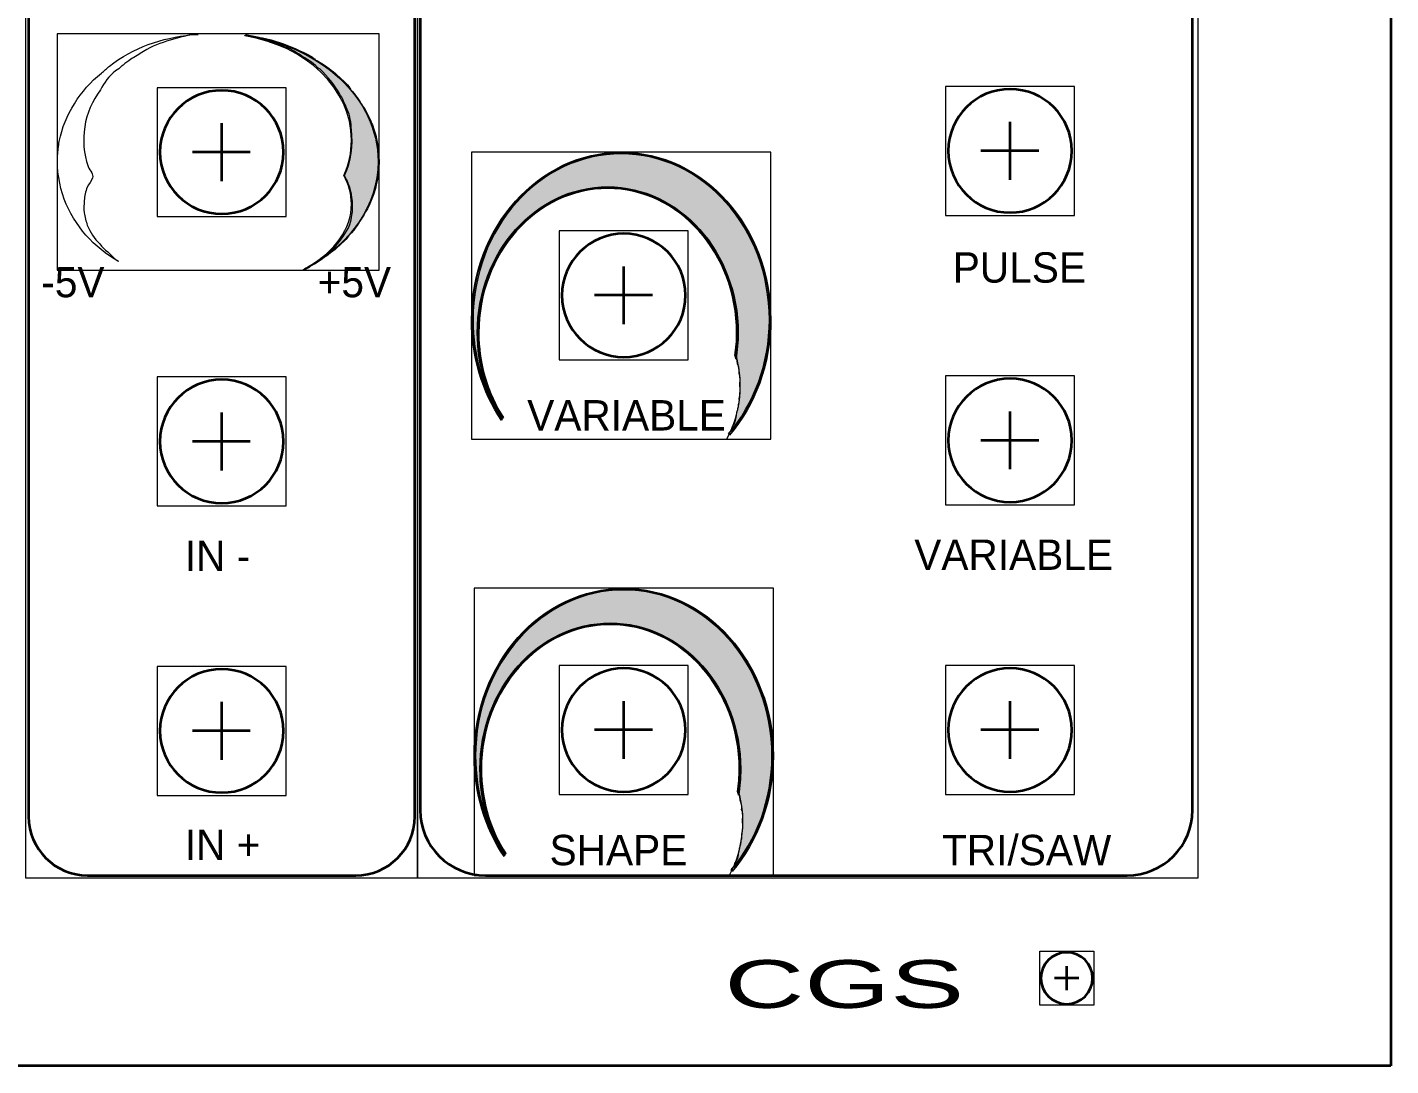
# Model space of a CAD drawing. Header units: inches. Extents: x 1 to 18, y -8 to 1.
# Drawn here: x 14.47 to 18, y -8 to -5.31 of the extents above; entities that cross this region are included whole.
import ezdxf

# ---------------------------------------------------------------- set-up
doc = ezdxf.new("R2010")
doc.units = ezdxf.units.IN
doc.header["$MEASUREMENT"] = 0
doc.layers.add('base panel', color=7, linetype='Continuous')
doc.layers.add('modules', color=7, linetype='Continuous')

# ---------------------------------------------------------------- blocks, each defined once
blk = doc.blocks.new('block 10')
at = {"layer": 'base panel', "lineweight": 0}
blk.add_lwpolyline([(17.0914, -7.7033), (17.2311, -7.7033), (17.2311, -7.843), (17.0914, -7.843), (17.0914, -7.7033)], dxfattribs=at)
at = {"layer": 'base panel', "color": 179, "lineweight": 35, "true_color": 0x231f20}
blk.add_open_spline([(17.2282, -7.7731), (17.2282, -7.8101), (17.1982, -7.8401), (17.1613, -7.8401), (17.1243, -7.8401), (17.0943, -7.8101), (17.0943, -7.7731), (17.0943, -7.7362), (17.1243, -7.7062), (17.1613, -7.7062), (17.1982, -7.7062), (17.2282, -7.7362), (17.2282, -7.7731)], degree=3, knots=[0, 0, 0, 0, 1, 1, 1, 2, 2, 2, 3, 3, 3, 4, 4, 4, 4], dxfattribs=at)
blk = doc.blocks.new('block 9')
at = {"layer": 'base panel', "lineweight": 0}
blk.add_lwpolyline([(17.0914, -7.7033), (17.2311, -7.7033), (17.2311, -7.843), (17.0914, -7.843), (17.0914, -7.7033)], dxfattribs=at)
at = {"layer": 'base panel', "color": 179, "lineweight": 35, "true_color": 0x231f20}
for points in [[(17.1609, -7.7418), (17.1609, -7.8045)], [(17.1923, -7.7731), (17.1295, -7.7731)]]:
    blk.add_lwpolyline(points, dxfattribs=at)
at = {"layer": 'base panel'}
blk.add_blockref('block 10', (0, 0), dxfattribs=at)
blk = doc.blocks.new('block 8')
at = {"layer": 'base panel'}
blk.add_blockref('block 9', (0, 0), dxfattribs=at)
blk = doc.blocks.new('block 153')
at = {"layer": 'modules', "lineweight": 0}
blk.add_lwpolyline([(14.4662, -1.5), (15.4801, -1.5), (15.4801, -7.5139), (14.4662, -7.5139), (14.4662, -1.5)], dxfattribs=at)
blk.add_open_spline([(15.3204, -7.5069), (15.3204, -7.5069), (14.6258, -7.5069), (14.6258, -7.5069), (14.5415, -7.5069), (14.4731, -7.4386), (14.4731, -7.3542), (14.4731, -7.3542), (14.4731, -1.6597), (14.4731, -1.6597), (14.4731, -1.5753), (14.5415, -1.5069), (14.6258, -1.5069), (14.6258, -1.5069), (15.3204, -1.5069), (15.3204, -1.5069), (15.4047, -1.5069), (15.4731, -1.5753), (15.4731, -1.6597), (15.4731, -1.6597), (15.4731, -7.3542), (15.4731, -7.3542), (15.4731, -7.4386), (15.4047, -7.5069), (15.3204, -7.5069)], degree=3, knots=[0, 0, 0, 0, 1, 1, 1, 2, 2, 2, 3, 3, 3, 4, 4, 4, 5, 5, 5, 6, 6, 6, 7, 7, 7, 8, 8, 8, 8], dxfattribs=at)
at = {"layer": 'modules', "color": 179, "lineweight": 35, "true_color": 0x231f20}
blk.add_open_spline([(15.3204, -7.5069), (15.3204, -7.5069), (14.6258, -7.5069), (14.6258, -7.5069), (14.5415, -7.5069), (14.4731, -7.4386), (14.4731, -7.3542), (14.4731, -7.3542), (14.4731, -1.6597), (14.4731, -1.6597), (14.4731, -1.5753), (14.5415, -1.5069), (14.6258, -1.5069), (14.6258, -1.5069), (15.3204, -1.5069), (15.3204, -1.5069), (15.4047, -1.5069), (15.4731, -1.5753), (15.4731, -1.6597), (15.4731, -1.6597), (15.4731, -7.3542), (15.4731, -7.3542), (15.4731, -7.4386), (15.4047, -7.5069), (15.3204, -7.5069)], degree=3, knots=[0, 0, 0, 0, 1, 1, 1, 2, 2, 2, 3, 3, 3, 4, 4, 4, 5, 5, 5, 6, 6, 6, 7, 7, 7, 8, 8, 8, 8], dxfattribs=at)
blk = doc.blocks.new('block 159')
at = {"layer": 'modules', "lineweight": 0}
blk.add_lwpolyline([(14.8062, -5.8001), (15.1401, -5.8001), (15.1401, -5.4662), (14.8062, -5.4662), (14.8062, -5.8001)], dxfattribs=at)
at = {"layer": 'modules', "color": 179, "lineweight": 35, "true_color": 0x231f20}
for points in [[(14.9722, -5.5581), (14.9722, -5.7081)], [(15.0472, -5.6331), (14.8972, -5.6331)]]:
    blk.add_lwpolyline(points, dxfattribs=at)
blk.add_open_spline([(15.1331, -5.6331), (15.1331, -5.7215), (15.0615, -5.7931), (14.9731, -5.7931), (14.8848, -5.7931), (14.8131, -5.7215), (14.8131, -5.6331), (14.8131, -5.5447), (14.8848, -5.4731), (14.9731, -5.4731), (15.0615, -5.4731), (15.1331, -5.5447), (15.1331, -5.6331)], degree=3, knots=[0, 0, 0, 0, 1, 1, 1, 2, 2, 2, 3, 3, 3, 4, 4, 4, 4], dxfattribs=at)
blk = doc.blocks.new('block 160')
at = {"layer": 'modules', "lineweight": 0}
blk.add_lwpolyline([(14.8062, -6.5495), (15.1401, -6.5495), (15.1401, -6.2156), (14.8062, -6.2156), (14.8062, -6.5495)], dxfattribs=at)
at = {"layer": 'modules', "color": 179, "lineweight": 35, "true_color": 0x231f20}
for points in [[(14.9722, -6.3075), (14.9722, -6.4575)], [(15.0472, -6.3825), (14.8972, -6.3825)]]:
    blk.add_lwpolyline(points, dxfattribs=at)
blk.add_open_spline([(15.1331, -6.3825), (15.1331, -6.4709), (15.0615, -6.5425), (14.9731, -6.5425), (14.8848, -6.5425), (14.8131, -6.4709), (14.8131, -6.3825), (14.8131, -6.2942), (14.8848, -6.2225), (14.9731, -6.2225), (15.0615, -6.2225), (15.1331, -6.2942), (15.1331, -6.3825)], degree=3, knots=[0, 0, 0, 0, 1, 1, 1, 2, 2, 2, 3, 3, 3, 4, 4, 4, 4], dxfattribs=at)
blk = doc.blocks.new('block 161')
at = {"layer": 'modules', "lineweight": 0}
blk.add_lwpolyline([(14.8062, -7.2995), (15.1401, -7.2995), (15.1401, -6.9656), (14.8062, -6.9656), (14.8062, -7.2995)], dxfattribs=at)
at = {"layer": 'modules', "color": 179, "lineweight": 35, "true_color": 0x231f20}
for points in [[(14.9722, -7.0575), (14.9722, -7.2075)], [(15.0472, -7.1325), (14.8972, -7.1325)]]:
    blk.add_lwpolyline(points, dxfattribs=at)
blk.add_open_spline([(15.1331, -7.1325), (15.1331, -7.2209), (15.0615, -7.2925), (14.9731, -7.2925), (14.8848, -7.2925), (14.8131, -7.2209), (14.8131, -7.1325), (14.8131, -7.0442), (14.8848, -6.9725), (14.9731, -6.9725), (15.0615, -6.9725), (15.1331, -7.0442), (15.1331, -7.1325)], degree=3, knots=[0, 0, 0, 0, 1, 1, 1, 2, 2, 2, 3, 3, 3, 4, 4, 4, 4], dxfattribs=at)
blk = doc.blocks.new('block 162')
at = {"layer": 'modules', "lineweight": 0}
blk.add_lwpolyline([(14.4662, -1.5), (15.4801, -1.5), (15.4801, -7.5139), (14.4662, -7.5139), (14.4662, -1.5)], dxfattribs=at)
blk = doc.blocks.new('block 164')
at = {"layer": 'modules', "true_color": 0xffffff}
h = blk.add_hatch(color=7, dxfattribs=at)
h.dxf.hatch_style = 2
edge = h.paths.add_edge_path()
edge.add_spline(control_points=[(15.0333, -5.3312), (15.0332, -5.3314), (15.033, -5.3317), (15.0329, -5.3319), (15.1904, -5.3571), (15.3091, -5.4684), (15.3091, -5.6021), (15.3091, -5.6344), (15.3022, -5.6653), (15.2893, -5.694), (15.3022, -5.7171), (15.3091, -5.7418), (15.3091, -5.7676), (15.3091, -5.8317), (15.2663, -5.8895), (15.1981, -5.9298), (15.1982, -5.9299), (15.1983, -5.93), (15.1985, -5.9301), (15.3068, -5.8704), (15.3779, -5.7705), (15.3779, -5.6573), (15.3779, -5.4932), (15.2288, -5.3572), (15.0333, -5.3312)], knot_values=[0, 0, 0, 0, 0.013889, 0.013889, 0.013889, 0.027778, 0.027778, 0.027778, 0.041667, 0.041667, 0.041667, 0.055556, 0.055556, 0.055556, 0.069444, 0.069444, 0.069444, 0.083333, 0.083333, 0.083333, 0.097222, 0.097222, 0.097222, 0.111111, 0.111111, 0.111111, 0.111111], degree=3, periodic=0)
edge.add_line((15.0333, -5.3312), (15.0333, -5.3312))
h = blk.add_hatch(color=7, dxfattribs=at)
h.dxf.hatch_style = 2
edge = h.paths.add_edge_path()
edge.add_spline(control_points=[(15.1837, -5.9378), (15.1887, -5.9353), (15.1936, -5.9327), (15.1985, -5.9301), (15.1983, -5.93), (15.1982, -5.9299), (15.1981, -5.9298), (15.1934, -5.9325), (15.1887, -5.9352), (15.1837, -5.9378)], knot_values=[0, 0, 0, 0, 0.013889, 0.013889, 0.013889, 0.027778, 0.027778, 0.027778, 0.041667, 0.041667, 0.041667, 0.041667], degree=3, periodic=0)
edge.add_line((15.1837, -5.9378), (15.1837, -5.9378))
at = {"layer": 'modules', "lineweight": 0}
blk.add_lwpolyline([(14.5472, -5.9393), (15.3811, -5.9393), (15.3811, -5.3269), (14.5472, -5.3269), (14.5472, -5.9393)], dxfattribs=at)
at = {"layer": 'modules', "color": 7, "lineweight": 5, "true_color": 0xffffff}
for points, knots in [([(14.7062, -5.9164), (14.6422, -5.8807), (14.5917, -5.8236), (14.5653, -5.7553), (14.5526, -5.7183), (14.5457, -5.6803), (14.548, -5.6422), (14.5492, -5.6299), (14.5503, -5.6176), (14.5526, -5.6052), (14.5595, -5.5694), (14.5721, -5.5392), (14.5917, -5.5078), (14.6112, -5.4765), (14.633, -5.4507), (14.6617, -5.4283), (14.6697, -5.4227), (14.6755, -5.416), (14.6824, -5.4104), (14.7444, -5.3612), (14.8178, -5.3377), (14.8959, -5.3287), (14.9017, -5.3287), (14.9063, -5.3287), (14.9123, -5.3283)], [0, 0, 0, 0, 1, 1, 1, 2, 2, 2, 3, 3, 3, 4, 4, 4, 5, 5, 5, 6, 6, 6, 7, 7, 7, 8, 8, 8, 8]), ([(14.9122, -5.3273), (14.8867, -5.3287), (14.8638, -5.3365), (14.8397, -5.3433), (14.8144, -5.35), (14.7926, -5.3589), (14.7708, -5.3724), (14.7593, -5.3802), (14.749, -5.3858), (14.7375, -5.3925), (14.7306, -5.3981), (14.7237, -5.4015), (14.718, -5.4082), (14.7168, -5.4093), (14.7145, -5.4093), (14.7134, -5.4104), (14.7088, -5.4149), (14.7042, -5.4194), (14.6984, -5.4227), (14.6812, -5.4362), (14.6686, -5.453), (14.6594, -5.472), (14.6158, -5.528), (14.6043, -5.6041), (14.6273, -5.6702), (14.6295, -5.6758), (14.633, -5.6814), (14.6364, -5.687), (14.6376, -5.6903), (14.6399, -5.6948), (14.6387, -5.6993), (14.6353, -5.7082), (14.6295, -5.7161), (14.625, -5.7239), (14.6204, -5.7351), (14.6181, -5.7463), (14.6169, -5.7586), (14.6169, -5.7687), (14.6158, -5.7799), (14.6169, -5.79), (14.6192, -5.8012), (14.6215, -5.8124), (14.625, -5.8224), (14.6399, -5.8594), (14.6709, -5.8851), (14.6996, -5.912), (14.7019, -5.9142), (14.7042, -5.9154), (14.706, -5.9154)], [0, 0, 0, 0, 1, 1, 1, 2, 2, 2, 3, 3, 3, 4, 4, 4, 5, 5, 5, 6, 6, 6, 7, 7, 7, 8, 8, 8, 9, 9, 9, 10, 10, 10, 11, 11, 11, 12, 12, 12, 13, 13, 13, 14, 14, 14, 15, 15, 15, 16, 16, 16, 16]), ([(15.0343, -5.3306), (15.0945, -5.3354), (15.152, -5.3567), (15.2059, -5.3858), (15.2094, -5.3869), (15.2105, -5.3903), (15.214, -5.3914), (15.214, -5.3914), (15.2151, -5.3936), (15.2151, -5.3936), (15.2495, -5.4115), (15.2771, -5.4362), (15.3035, -5.4642), (15.3058, -5.4664), (15.3058, -5.4686), (15.307, -5.4709), (15.3196, -5.4843), (15.3288, -5.4978), (15.338, -5.5134), (15.338, -5.5134), (15.3414, -5.5168), (15.3414, -5.5168), (15.3414, -5.5168), (15.3552, -5.5437), (15.3552, -5.5437), (15.3586, -5.5504), (15.3598, -5.556), (15.3632, -5.5627), (15.3908, -5.6332), (15.385, -5.7127), (15.3506, -5.7799), (15.338, -5.8023), (15.3253, -5.8224), (15.3092, -5.8426), (15.3092, -5.8426), (15.3024, -5.8493), (15.3024, -5.8493), (15.3012, -5.8504), (15.3012, -5.8527), (15.3001, -5.8538), (15.2714, -5.884), (15.2404, -5.9075), (15.2036, -5.9266), (15.1967, -5.931), (15.191, -5.9344), (15.1837, -5.9378)], [0, 0, 0, 0, 1, 1, 1, 2, 2, 2, 3, 3, 3, 4, 4, 4, 5, 5, 5, 6, 6, 6, 7, 7, 7, 8, 8, 8, 9, 9, 9, 10, 10, 10, 11, 11, 11, 12, 12, 12, 13, 13, 13, 14, 14, 14, 15, 15, 15, 15]), ([(15.1846, -5.9389), (15.1887, -5.9366), (15.1944, -5.9344), (15.199, -5.9322), (15.2013, -5.931), (15.2036, -5.9277), (15.2059, -5.9266), (15.245, -5.9064), (15.2725, -5.8751), (15.2966, -5.8381), (15.3001, -5.8325), (15.3024, -5.8258), (15.3047, -5.8202), (15.307, -5.8124), (15.3092, -5.8045), (15.3104, -5.7967), (15.3138, -5.7721), (15.3115, -5.7474), (15.3047, -5.7239), (15.3012, -5.7138), (15.2966, -5.7038), (15.2909, -5.6937), (15.3104, -5.6567), (15.3127, -5.6153), (15.3092, -5.575), (15.3081, -5.5571), (15.3058, -5.5392), (15.2978, -5.5224), (15.292, -5.5078), (15.2863, -5.4944), (15.2782, -5.481), (15.2645, -5.4575), (15.2472, -5.4373), (15.2277, -5.4183), (15.2266, -5.4171), (15.2243, -5.4171), (15.2231, -5.416), (15.2059, -5.3981), (15.1864, -5.388), (15.1657, -5.3746), (15.1588, -5.3701), (15.152, -5.3668), (15.1451, -5.3634), (15.1439, -5.3623), (15.1416, -5.3623), (15.1405, -5.3623), (15.1359, -5.3612), (15.1324, -5.3578), (15.1267, -5.3556), (15.1095, -5.35), (15.0923, -5.3433), (15.0739, -5.3388), (15.0727, -5.3388), (15.0716, -5.3365), (15.0704, -5.3365), (15.059, -5.3332), (15.0463, -5.3321), (15.0346, -5.3291)], [0, 0, 0, 0, 1, 1, 1, 2, 2, 2, 3, 3, 3, 4, 4, 4, 5, 5, 5, 6, 6, 6, 7, 7, 7, 8, 8, 8, 9, 9, 9, 10, 10, 10, 11, 11, 11, 12, 12, 12, 13, 13, 13, 14, 14, 14, 15, 15, 15, 16, 16, 16, 17, 17, 17, 18, 18, 18, 19, 19, 19, 19])]:
    blk.add_open_spline(points, degree=3, knots=knots, dxfattribs=at)
at = {"layer": 'modules', "lineweight": 0}
for points, knots in [([(15.0333, -5.3312), (15.0332, -5.3314), (15.033, -5.3317), (15.0329, -5.3319), (15.1904, -5.3571), (15.3091, -5.4684), (15.3091, -5.6021), (15.3091, -5.6344), (15.3022, -5.6653), (15.2893, -5.694), (15.3022, -5.7171), (15.3091, -5.7418), (15.3091, -5.7676), (15.3091, -5.8317), (15.2663, -5.8895), (15.1981, -5.9298), (15.1982, -5.9299), (15.1983, -5.93), (15.1985, -5.9301), (15.3068, -5.8704), (15.3779, -5.7705), (15.3779, -5.6573), (15.3779, -5.4932), (15.2288, -5.3572), (15.0333, -5.3312)], [0, 0, 0, 0, 1, 1, 1, 2, 2, 2, 3, 3, 3, 4, 4, 4, 5, 5, 5, 6, 6, 6, 7, 7, 7, 8, 8, 8, 8]), ([(15.1837, -5.9378), (15.1887, -5.9353), (15.1936, -5.9327), (15.1985, -5.9301), (15.1983, -5.93), (15.1982, -5.9299), (15.1981, -5.9298), (15.1934, -5.9325), (15.1887, -5.9352), (15.1837, -5.9378)], [0, 0, 0, 0, 1, 1, 1, 2, 2, 2, 3, 3, 3, 3])]:
    blk.add_open_spline(points, degree=3, knots=knots, dxfattribs=at)
blk = doc.blocks.new('block 152')
at = {"layer": 'modules', "lineweight": 0}
blk.add_lwpolyline([(14.4662, -1.5), (15.4801, -1.5), (15.4801, -7.5139), (14.4662, -7.5139), (14.4662, -1.5)], dxfattribs=at)
at = {"layer": 'modules'}
for name in ['block 153', 'block 162', 'block 164', 'block 159', 'block 160', 'block 161']:
    blk.add_blockref(name, (0, 0), dxfattribs=at)
at = {"layer": 'modules', "color": 179, "true_color": 0x231f20, "char_height": 0.078667, "attachment_point": 7}
for s, insert in [('\\fFutura Medium|b0|i0|c0|p34;\\W1;-5V', (14.506, -6.0102)), ('\\fFutura Medium|b0|i0|c0|p34;\\W1;+5V', (15.2216, -6.0102)), ('\\fFutura Medium|b0|i0|c0|p34;\\W1;IN -', (14.8776, -6.7185)), ('\\fFutura Medium|b0|i0|c0|p34;\\W1;IN +', (14.8776, -7.4667))]:
    blk.add_mtext(s, dxfattribs=dict(at, insert=insert))
blk = doc.blocks.new('block 151')
at = {"layer": 'modules'}
blk.add_blockref('block 152', (0, 0), dxfattribs=at)
blk = doc.blocks.new('block 167')
at = {"layer": 'modules', "lineweight": 0}
blk.add_lwpolyline([(15.4801, -1.5), (17.5009, -1.5), (17.5009, -7.5139), (15.4801, -7.5139), (15.4801, -1.5)], dxfattribs=at)
blk.add_open_spline([(17.3176, -7.5069), (17.3176, -7.5069), (15.6564, -7.5069), (15.6564, -7.5069), (15.5628, -7.5069), (15.487, -7.4311), (15.487, -7.3376), (15.487, -7.3376), (15.487, -1.6763), (15.487, -1.6763), (15.487, -1.5828), (15.5628, -1.5069), (15.6564, -1.5069), (15.6564, -1.5069), (17.3176, -1.5069), (17.3176, -1.5069), (17.4112, -1.5069), (17.487, -1.5828), (17.487, -1.6763), (17.487, -1.6763), (17.487, -7.3376), (17.487, -7.3376), (17.487, -7.4311), (17.4112, -7.5069), (17.3176, -7.5069)], degree=3, knots=[0, 0, 0, 0, 1, 1, 1, 2, 2, 2, 3, 3, 3, 4, 4, 4, 5, 5, 5, 6, 6, 6, 7, 7, 7, 8, 8, 8, 8], dxfattribs=at)
at = {"layer": 'modules', "color": 179, "lineweight": 35, "true_color": 0x231f20}
blk.add_open_spline([(17.3176, -7.5069), (17.3176, -7.5069), (15.6564, -7.5069), (15.6564, -7.5069), (15.5628, -7.5069), (15.487, -7.4311), (15.487, -7.3376), (15.487, -7.3376), (15.487, -1.6763), (15.487, -1.6763), (15.487, -1.5828), (15.5628, -1.5069), (15.6564, -1.5069), (15.6564, -1.5069), (17.3176, -1.5069), (17.3176, -1.5069), (17.4112, -1.5069), (17.487, -1.5828), (17.487, -1.6763), (17.487, -1.6763), (17.487, -7.3376), (17.487, -7.3376), (17.487, -7.4311), (17.4112, -7.5069), (17.3176, -7.5069)], degree=3, knots=[0, 0, 0, 0, 1, 1, 1, 2, 2, 2, 3, 3, 3, 4, 4, 4, 5, 5, 5, 6, 6, 6, 7, 7, 7, 8, 8, 8, 8], dxfattribs=at)
blk = doc.blocks.new('block 172')
at = {"layer": 'modules', "lineweight": 0}
blk.add_lwpolyline([(15.8473, -6.1711), (16.1811, -6.1711), (16.1811, -5.8372), (15.8473, -5.8372), (15.8473, -6.1711)], dxfattribs=at)
at = {"layer": 'modules', "color": 179, "lineweight": 35, "true_color": 0x231f20}
for points in [[(16.0133, -5.9291), (16.0133, -6.0791)], [(16.0883, -6.0041), (15.9383, -6.0041)]]:
    blk.add_lwpolyline(points, dxfattribs=at)
blk.add_open_spline([(16.1742, -6.0041), (16.1742, -6.0925), (16.1026, -6.1641), (16.0142, -6.1641), (15.9258, -6.1641), (15.8542, -6.0925), (15.8542, -6.0041), (15.8542, -5.9158), (15.9258, -5.8441), (16.0142, -5.8441), (16.1026, -5.8441), (16.1742, -5.9158), (16.1742, -6.0041)], degree=3, knots=[0, 0, 0, 0, 1, 1, 1, 2, 2, 2, 3, 3, 3, 4, 4, 4, 4], dxfattribs=at)
blk = doc.blocks.new('block 173')
at = {"layer": 'modules', "lineweight": 0}
blk.add_lwpolyline([(15.8473, -7.2972), (16.1811, -7.2972), (16.1811, -6.9633), (15.8473, -6.9633), (15.8473, -7.2972)], dxfattribs=at)
at = {"layer": 'modules', "color": 179, "lineweight": 35, "true_color": 0x231f20}
for points in [[(16.0133, -7.0552), (16.0133, -7.2052)], [(16.0883, -7.1302), (15.9383, -7.1302)]]:
    blk.add_lwpolyline(points, dxfattribs=at)
blk.add_open_spline([(16.1742, -7.1302), (16.1742, -7.2186), (16.1026, -7.2902), (16.0142, -7.2902), (15.9258, -7.2902), (15.8542, -7.2186), (15.8542, -7.1302), (15.8542, -7.0418), (15.9258, -6.9702), (16.0142, -6.9702), (16.1026, -6.9702), (16.1742, -7.0418), (16.1742, -7.1302)], degree=3, knots=[0, 0, 0, 0, 1, 1, 1, 2, 2, 2, 3, 3, 3, 4, 4, 4, 4], dxfattribs=at)
blk = doc.blocks.new('block 179')
at = {"layer": 'modules', "lineweight": 0}
blk.add_lwpolyline([(16.8475, -5.7969), (17.1814, -5.7969), (17.1814, -5.463), (16.8475, -5.463), (16.8475, -5.7969)], dxfattribs=at)
at = {"layer": 'modules', "color": 179, "lineweight": 35, "true_color": 0x231f20}
for points in [[(17.0136, -5.5549), (17.0136, -5.7049)], [(17.0886, -5.6299), (16.9386, -5.6299)]]:
    blk.add_lwpolyline(points, dxfattribs=at)
blk.add_open_spline([(17.1745, -5.6299), (17.1745, -5.7183), (17.1028, -5.7899), (17.0145, -5.7899), (16.9261, -5.7899), (16.8545, -5.7183), (16.8545, -5.6299), (16.8545, -5.5416), (16.9261, -5.4699), (17.0145, -5.4699), (17.1028, -5.4699), (17.1745, -5.5416), (17.1745, -5.6299)], degree=3, knots=[0, 0, 0, 0, 1, 1, 1, 2, 2, 2, 3, 3, 3, 4, 4, 4, 4], dxfattribs=at)
blk = doc.blocks.new('block 180')
at = {"layer": 'modules', "lineweight": 0}
blk.add_lwpolyline([(16.8475, -6.5467), (17.1814, -6.5467), (17.1814, -6.2128), (16.8475, -6.2128), (16.8475, -6.5467)], dxfattribs=at)
at = {"layer": 'modules', "color": 179, "lineweight": 35, "true_color": 0x231f20}
for points in [[(17.0136, -6.3048), (17.0136, -6.4548)], [(17.0886, -6.3798), (16.9386, -6.3798)]]:
    blk.add_lwpolyline(points, dxfattribs=at)
blk.add_open_spline([(17.1745, -6.3798), (17.1745, -6.4681), (17.1028, -6.5398), (17.0145, -6.5398), (16.9261, -6.5398), (16.8545, -6.4681), (16.8545, -6.3798), (16.8545, -6.2914), (16.9261, -6.2198), (17.0145, -6.2198), (17.1028, -6.2198), (17.1745, -6.2914), (17.1745, -6.3798)], degree=3, knots=[0, 0, 0, 0, 1, 1, 1, 2, 2, 2, 3, 3, 3, 4, 4, 4, 4], dxfattribs=at)
blk = doc.blocks.new('block 181')
at = {"layer": 'modules', "lineweight": 0}
blk.add_lwpolyline([(16.8475, -7.2972), (17.1814, -7.2972), (17.1814, -6.9633), (16.8475, -6.9633), (16.8475, -7.2972)], dxfattribs=at)
at = {"layer": 'modules', "color": 179, "lineweight": 35, "true_color": 0x231f20}
for points in [[(17.0136, -7.0552), (17.0136, -7.2052)], [(17.0886, -7.1302), (16.9386, -7.1302)]]:
    blk.add_lwpolyline(points, dxfattribs=at)
blk.add_open_spline([(17.1745, -7.1302), (17.1745, -7.2186), (17.1028, -7.2902), (17.0145, -7.2902), (16.9261, -7.2902), (16.8545, -7.2186), (16.8545, -7.1302), (16.8545, -7.0418), (16.9261, -6.9702), (17.0145, -6.9702), (17.1028, -6.9702), (17.1745, -7.0418), (17.1745, -7.1302)], degree=3, knots=[0, 0, 0, 0, 1, 1, 1, 2, 2, 2, 3, 3, 3, 4, 4, 4, 4], dxfattribs=at)
blk = doc.blocks.new('block 182')
at = {"layer": 'modules', "lineweight": 0}
blk.add_lwpolyline([(15.4801, -1.5), (17.5009, -1.5), (17.5009, -7.5139), (15.4801, -7.5139), (15.4801, -1.5)], dxfattribs=at)
blk = doc.blocks.new('block 183')
at = {"layer": 'modules', "lineweight": 0}
blk.add_lwpolyline([(15.4801, -1.5), (17.5009, -1.5), (17.5009, -7.5139), (15.4801, -7.5139), (15.4801, -1.5)], dxfattribs=at)
at = {"layer": 'modules', "color": 179, "true_color": 0x231f20, "char_height": 0.078667, "attachment_point": 7}
for s, insert in [('\\fFutura Medium|b0|i0|c0|p34;\\W1;SHAPE', (15.8221, -7.4816)), ('\\fFutura Medium|b0|i0|c0|p34;\\W1;TRI/SAW', (16.8383, -7.4816))]:
    blk.add_mtext(s, dxfattribs=dict(at, insert=insert))
blk = doc.blocks.new('block 184')
at = {"layer": 'modules', "true_color": 0xffffff}
h = blk.add_hatch(color=7, dxfattribs=at)
h.dxf.hatch_style = 2
edge = h.paths.add_edge_path()
edge.add_spline(control_points=[(16.0142, -6.763), (15.8005, -6.763), (15.6266, -6.9579), (15.6266, -7.1973), (15.6266, -7.293), (15.654, -7.3833), (15.7044, -7.4581), (15.705, -7.4566), (15.7058, -7.4552), (15.7066, -7.4539), (15.6574, -7.3802), (15.6306, -7.2913), (15.6306, -7.1973), (15.6306, -6.9604), (15.8027, -6.7677), (16.0142, -6.7677), (16.2257, -6.7677), (16.3978, -6.9604), (16.3978, -7.1973), (16.3978, -7.3117), (16.3577, -7.4158), (16.2924, -7.4928), (16.2932, -7.494), (16.2941, -7.4953), (16.2948, -7.4966), (16.3611, -7.4187), (16.4018, -7.3132), (16.4018, -7.1973), (16.4018, -6.9579), (16.2279, -6.763), (16.0142, -6.763)], knot_values=[0, 0, 0, 0, 0.013889, 0.013889, 0.013889, 0.027778, 0.027778, 0.027778, 0.041667, 0.041667, 0.041667, 0.055556, 0.055556, 0.055556, 0.069444, 0.069444, 0.069444, 0.083333, 0.083333, 0.083333, 0.097222, 0.097222, 0.097222, 0.111111, 0.111111, 0.111111, 0.125, 0.125, 0.125, 0.138889, 0.138889, 0.138889, 0.138889], degree=3, periodic=0)
edge.add_line((16.0142, -6.763), (16.0142, -6.763))
h = blk.add_hatch(color=7, dxfattribs=at)
h.dxf.hatch_style = 2
edge = h.paths.add_edge_path()
edge.add_spline(control_points=[(16.3165, -7.4275), (16.3164, -7.4277), (16.3164, -7.428), (16.3164, -7.4283), (16.3158, -7.4308), (16.3148, -7.4332), (16.3136, -7.4356), (16.3137, -7.4404), (16.313, -7.4453), (16.3115, -7.4498), (16.3114, -7.4554), (16.3102, -7.4609), (16.3079, -7.4656), (16.3065, -7.4685), (16.3046, -7.4712), (16.3025, -7.4735), (16.3022, -7.4742), (16.302, -7.475), (16.3017, -7.4757), (16.3013, -7.4793), (16.3009, -7.4829), (16.3004, -7.4865), (16.3621, -7.4099), (16.3998, -7.3087), (16.3998, -7.1973), (16.3998, -6.9587), (16.2272, -6.7654), (16.0142, -6.7654), (15.8012, -6.7654), (15.6286, -6.9587), (15.6286, -7.1973), (15.6286, -7.2944), (15.6573, -7.3838), (15.7055, -7.4558), (15.7062, -7.4546), (15.7069, -7.4533), (15.7078, -7.4522), (15.6675, -7.3902), (15.6437, -7.3139), (15.6437, -7.2314), (15.6437, -7.0235), (15.7939, -6.8551), (15.9794, -6.8551), (16.165, -6.8551), (16.3152, -7.0235), (16.3152, -7.2314), (16.3152, -7.2511), (16.3136, -7.2703), (16.3108, -7.2892), (16.3123, -7.2926), (16.3133, -7.2965), (16.3137, -7.3004), (16.3149, -7.304), (16.3153, -7.3079), (16.3153, -7.3118), (16.3171, -7.3153), (16.3184, -7.3193), (16.3191, -7.3235), (16.3191, -7.3235), (16.3191, -7.3235), (16.3191, -7.3235), (16.3195, -7.3256), (16.3197, -7.3277), (16.3197, -7.3298), (16.3197, -7.3298), (16.3197, -7.3298), (16.3197, -7.3298), (16.3197, -7.3319), (16.3196, -7.3341), (16.3193, -7.3362), (16.3226, -7.3439), (16.3232, -7.3532), (16.3213, -7.3616), (16.3216, -7.3643), (16.3217, -7.367), (16.3215, -7.3697), (16.3215, -7.3698), (16.3215, -7.3698), (16.3215, -7.3699), (16.3228, -7.375), (16.3228, -7.3818), (16.3215, -7.3877), (16.3215, -7.3909), (16.3212, -7.3941), (16.3206, -7.3972), (16.3204, -7.3982), (16.3201, -7.3993), (16.3197, -7.4003), (16.3199, -7.402), (16.3201, -7.4037), (16.3202, -7.4054), (16.3204, -7.4092), (16.3196, -7.4133), (16.3182, -7.4171), (16.3181, -7.4206), (16.3175, -7.4241), (16.3165, -7.4275)], knot_values=[0, 0, 0, 0, 0.013889, 0.013889, 0.013889, 0.027778, 0.027778, 0.027778, 0.041667, 0.041667, 0.041667, 0.055556, 0.055556, 0.055556, 0.069444, 0.069444, 0.069444, 0.083333, 0.083333, 0.083333, 0.097222, 0.097222, 0.097222, 0.111111, 0.111111, 0.111111, 0.125, 0.125, 0.125, 0.138889, 0.138889, 0.138889, 0.152778, 0.152778, 0.152778, 0.166667, 0.166667, 0.166667, 0.180556, 0.180556, 0.180556, 0.194444, 0.194444, 0.194444, 0.208333, 0.208333, 0.208333, 0.222222, 0.222222, 0.222222, 0.236111, 0.236111, 0.236111, 0.25, 0.25, 0.25, 0.263889, 0.263889, 0.263889, 0.277778, 0.277778, 0.277778, 0.291667, 0.291667, 0.291667, 0.305556, 0.305556, 0.305556, 0.319444, 0.319444, 0.319444, 0.333333, 0.333333, 0.333333, 0.347222, 0.347222, 0.347222, 0.361111, 0.361111, 0.361111, 0.375, 0.375, 0.375, 0.388889, 0.388889, 0.388889, 0.402778, 0.402778, 0.402778, 0.416667, 0.416667, 0.416667, 0.430556, 0.430556, 0.430556, 0.444444, 0.444444, 0.444444, 0.444444], degree=3, periodic=0)
edge.add_line((16.3165, -7.4275), (16.3165, -7.4275))
h = blk.add_hatch(color=7, dxfattribs=at)
h.dxf.hatch_style = 2
edge = h.paths.add_edge_path()
edge.add_spline(control_points=[(16.3087, -7.2899), (16.3099, -7.2926), (16.3109, -7.2955), (16.3114, -7.2985), (16.315, -7.2767), (16.3171, -7.2543), (16.3171, -7.2314), (16.3171, -7.0226), (16.1656, -6.8528), (15.9794, -6.8528), (15.7932, -6.8528), (15.6417, -7.0226), (15.6417, -7.2314), (15.6417, -7.3137), (15.6653, -7.39), (15.7053, -7.4521), (15.7042, -7.4484), (15.7032, -7.4445), (15.7023, -7.4406), (15.702, -7.4398), (15.7018, -7.4389), (15.7015, -7.4381), (15.6663, -7.3789), (15.6457, -7.3078), (15.6457, -7.2314), (15.6457, -7.0252), (15.7954, -6.8574), (15.9794, -6.8574), (16.1634, -6.8574), (16.3131, -7.0252), (16.3131, -7.2314), (16.3131, -7.2513), (16.3115, -7.2708), (16.3087, -7.2899)], knot_values=[0, 0, 0, 0, 0.013889, 0.013889, 0.013889, 0.027778, 0.027778, 0.027778, 0.041667, 0.041667, 0.041667, 0.055556, 0.055556, 0.055556, 0.069444, 0.069444, 0.069444, 0.083333, 0.083333, 0.083333, 0.097222, 0.097222, 0.097222, 0.111111, 0.111111, 0.111111, 0.125, 0.125, 0.125, 0.138889, 0.138889, 0.138889, 0.152778, 0.152778, 0.152778, 0.152778], degree=3, periodic=0)
edge.add_line((16.3087, -7.2899), (16.3087, -7.2899))
h = blk.add_hatch(color=7, dxfattribs=at)
h.dxf.hatch_style = 2
edge = h.paths.add_edge_path()
edge.add_spline(control_points=[(16.3089, -7.2903), (16.3101, -7.2932), (16.3111, -7.2962), (16.3116, -7.2993), (16.3152, -7.2772), (16.3172, -7.2546), (16.3172, -7.2314), (16.3172, -7.0226), (16.1657, -6.8528), (15.9794, -6.8528), (15.7932, -6.8528), (15.6417, -7.0226), (15.6417, -7.2314), (15.6417, -7.3145), (15.6658, -7.3915), (15.7066, -7.454), (15.7074, -7.4527), (15.7083, -7.4515), (15.7092, -7.4504), (15.6693, -7.3888), (15.6457, -7.3131), (15.6457, -7.2314), (15.6457, -7.0252), (15.7954, -6.8574), (15.9794, -6.8574), (16.1635, -6.8574), (16.3132, -7.0252), (16.3132, -7.2314), (16.3132, -7.2514), (16.3117, -7.2711), (16.3089, -7.2903)], knot_values=[0, 0, 0, 0, 0.013889, 0.013889, 0.013889, 0.027778, 0.027778, 0.027778, 0.041667, 0.041667, 0.041667, 0.055556, 0.055556, 0.055556, 0.069444, 0.069444, 0.069444, 0.083333, 0.083333, 0.083333, 0.097222, 0.097222, 0.097222, 0.111111, 0.111111, 0.111111, 0.125, 0.125, 0.125, 0.138889, 0.138889, 0.138889, 0.138889], degree=3, periodic=0)
edge.add_line((16.3089, -7.2903), (16.3089, -7.2903))
at = {"layer": 'modules', "lineweight": 0}
blk.add_lwpolyline([(15.6266, -7.507), (16.4018, -7.507), (16.4018, -6.763), (15.6266, -6.763), (15.6266, -7.507)], dxfattribs=at)
for points, knots in [([(16.0142, -6.763), (15.8005, -6.763), (15.6266, -6.9579), (15.6266, -7.1973), (15.6266, -7.293), (15.654, -7.3833), (15.7044, -7.4581), (15.705, -7.4566), (15.7058, -7.4552), (15.7066, -7.4539), (15.6574, -7.3802), (15.6306, -7.2913), (15.6306, -7.1973), (15.6306, -6.9604), (15.8027, -6.7677), (16.0142, -6.7677), (16.2257, -6.7677), (16.3978, -6.9604), (16.3978, -7.1973), (16.3978, -7.3117), (16.3577, -7.4158), (16.2924, -7.4928), (16.2932, -7.494), (16.2941, -7.4953), (16.2948, -7.4966), (16.3611, -7.4187), (16.4018, -7.3132), (16.4018, -7.1973), (16.4018, -6.9579), (16.2279, -6.763), (16.0142, -6.763)], [0, 0, 0, 0, 1, 1, 1, 2, 2, 2, 3, 3, 3, 4, 4, 4, 5, 5, 5, 6, 6, 6, 7, 7, 7, 8, 8, 8, 9, 9, 9, 10, 10, 10, 10]), ([(16.3165, -7.4275), (16.3164, -7.4277), (16.3164, -7.428), (16.3164, -7.4283), (16.3158, -7.4308), (16.3148, -7.4332), (16.3136, -7.4356), (16.3137, -7.4404), (16.313, -7.4453), (16.3115, -7.4498), (16.3114, -7.4554), (16.3102, -7.4609), (16.3079, -7.4656), (16.3065, -7.4685), (16.3046, -7.4712), (16.3025, -7.4735), (16.3022, -7.4742), (16.302, -7.475), (16.3017, -7.4757), (16.3013, -7.4793), (16.3009, -7.4829), (16.3004, -7.4865), (16.3621, -7.4099), (16.3998, -7.3087), (16.3998, -7.1973), (16.3998, -6.9587), (16.2272, -6.7654), (16.0142, -6.7654), (15.8012, -6.7654), (15.6286, -6.9587), (15.6286, -7.1973), (15.6286, -7.2944), (15.6573, -7.3838), (15.7055, -7.4558), (15.7062, -7.4546), (15.7069, -7.4533), (15.7078, -7.4522), (15.6675, -7.3902), (15.6437, -7.3139), (15.6437, -7.2314), (15.6437, -7.0235), (15.7939, -6.8551), (15.9794, -6.8551), (16.165, -6.8551), (16.3152, -7.0235), (16.3152, -7.2314), (16.3152, -7.2511), (16.3136, -7.2703), (16.3108, -7.2892), (16.3123, -7.2926), (16.3133, -7.2965), (16.3137, -7.3004), (16.3149, -7.304), (16.3153, -7.3079), (16.3153, -7.3118), (16.3171, -7.3153), (16.3184, -7.3193), (16.3191, -7.3235), (16.3191, -7.3235), (16.3191, -7.3235), (16.3191, -7.3235), (16.3195, -7.3256), (16.3197, -7.3277), (16.3197, -7.3298), (16.3197, -7.3298), (16.3197, -7.3298), (16.3197, -7.3298), (16.3197, -7.3319), (16.3196, -7.3341), (16.3193, -7.3362), (16.3226, -7.3439), (16.3232, -7.3532), (16.3213, -7.3616), (16.3216, -7.3643), (16.3217, -7.367), (16.3215, -7.3697), (16.3215, -7.3698), (16.3215, -7.3698), (16.3215, -7.3699), (16.3228, -7.375), (16.3228, -7.3818), (16.3215, -7.3877), (16.3215, -7.3909), (16.3212, -7.3941), (16.3206, -7.3972), (16.3204, -7.3982), (16.3201, -7.3993), (16.3197, -7.4003), (16.3199, -7.402), (16.3201, -7.4037), (16.3202, -7.4054), (16.3204, -7.4092), (16.3196, -7.4133), (16.3182, -7.4171), (16.3181, -7.4206), (16.3175, -7.4241), (16.3165, -7.4275)], [0, 0, 0, 0, 1, 1, 1, 2, 2, 2, 3, 3, 3, 4, 4, 4, 5, 5, 5, 6, 6, 6, 7, 7, 7, 8, 8, 8, 9, 9, 9, 10, 10, 10, 11, 11, 11, 12, 12, 12, 13, 13, 13, 14, 14, 14, 15, 15, 15, 16, 16, 16, 17, 17, 17, 18, 18, 18, 19, 19, 19, 20, 20, 20, 21, 21, 21, 22, 22, 22, 23, 23, 23, 24, 24, 24, 25, 25, 25, 26, 26, 26, 27, 27, 27, 28, 28, 28, 29, 29, 29, 30, 30, 30, 31, 31, 31, 32, 32, 32, 32]), ([(16.3087, -7.2899), (16.3099, -7.2926), (16.3109, -7.2955), (16.3114, -7.2985), (16.315, -7.2767), (16.3171, -7.2543), (16.3171, -7.2314), (16.3171, -7.0226), (16.1656, -6.8528), (15.9794, -6.8528), (15.7932, -6.8528), (15.6417, -7.0226), (15.6417, -7.2314), (15.6417, -7.3137), (15.6653, -7.39), (15.7053, -7.4521), (15.7042, -7.4484), (15.7032, -7.4445), (15.7023, -7.4406), (15.702, -7.4398), (15.7018, -7.4389), (15.7015, -7.4381), (15.6663, -7.3789), (15.6457, -7.3078), (15.6457, -7.2314), (15.6457, -7.0252), (15.7954, -6.8574), (15.9794, -6.8574), (16.1634, -6.8574), (16.3131, -7.0252), (16.3131, -7.2314), (16.3131, -7.2513), (16.3115, -7.2708), (16.3087, -7.2899)], [0, 0, 0, 0, 1, 1, 1, 2, 2, 2, 3, 3, 3, 4, 4, 4, 5, 5, 5, 6, 6, 6, 7, 7, 7, 8, 8, 8, 9, 9, 9, 10, 10, 10, 11, 11, 11, 11]), ([(16.3089, -7.2903), (16.3101, -7.2932), (16.3111, -7.2962), (16.3116, -7.2993), (16.3152, -7.2772), (16.3172, -7.2546), (16.3172, -7.2314), (16.3172, -7.0226), (16.1657, -6.8528), (15.9794, -6.8528), (15.7932, -6.8528), (15.6417, -7.0226), (15.6417, -7.2314), (15.6417, -7.3145), (15.6658, -7.3915), (15.7066, -7.454), (15.7074, -7.4527), (15.7083, -7.4515), (15.7092, -7.4504), (15.6693, -7.3888), (15.6457, -7.3131), (15.6457, -7.2314), (15.6457, -7.0252), (15.7954, -6.8574), (15.9794, -6.8574), (16.1635, -6.8574), (16.3132, -7.0252), (16.3132, -7.2314), (16.3132, -7.2514), (16.3117, -7.2711), (16.3089, -7.2903)], [0, 0, 0, 0, 1, 1, 1, 2, 2, 2, 3, 3, 3, 4, 4, 4, 5, 5, 5, 6, 6, 6, 7, 7, 7, 8, 8, 8, 9, 9, 9, 10, 10, 10, 10])]:
    blk.add_open_spline(points, degree=3, knots=knots, dxfattribs=at)
at = {"layer": 'modules', "color": 7, "lineweight": 9, "true_color": 0xffffff}
blk.add_open_spline([(16.2887, -7.5046), (16.3241, -7.4389), (16.3322, -7.3592), (16.311, -7.2858)], degree=3, dxfattribs=at)
blk = doc.blocks.new('block 185')
at = {"layer": 'modules', "true_color": 0xffffff}
h = blk.add_hatch(color=7, dxfattribs=at)
h.dxf.hatch_style = 2
edge = h.paths.add_edge_path()
edge.add_spline(control_points=[(16.0075, -5.6331), (15.7938, -5.6331), (15.6199, -5.8279), (15.6199, -6.0674), (15.6199, -6.163), (15.6473, -6.2534), (15.6977, -6.3281), (15.6984, -6.3267), (15.6991, -6.3253), (15.7, -6.3239), (15.6507, -6.2503), (15.6239, -6.1614), (15.6239, -6.0674), (15.6239, -5.8305), (15.796, -5.6377), (16.0075, -5.6377), (16.2191, -5.6377), (16.3912, -5.8305), (16.3912, -6.0674), (16.3912, -6.1818), (16.351, -6.2858), (16.2857, -6.3628), (16.2866, -6.364), (16.2874, -6.3653), (16.2881, -6.3667), (16.3544, -6.2887), (16.3951, -6.1833), (16.3951, -6.0674), (16.3951, -5.8279), (16.2213, -5.6331), (16.0075, -5.6331)], knot_values=[0, 0, 0, 0, 0.013889, 0.013889, 0.013889, 0.027778, 0.027778, 0.027778, 0.041667, 0.041667, 0.041667, 0.055556, 0.055556, 0.055556, 0.069444, 0.069444, 0.069444, 0.083333, 0.083333, 0.083333, 0.097222, 0.097222, 0.097222, 0.111111, 0.111111, 0.111111, 0.125, 0.125, 0.125, 0.138889, 0.138889, 0.138889, 0.138889], degree=3, periodic=0)
edge.add_line((16.0075, -5.6331), (16.0075, -5.6331))
h = blk.add_hatch(color=7, dxfattribs=at)
h.dxf.hatch_style = 2
edge = h.paths.add_edge_path()
edge.add_spline(control_points=[(16.3098, -6.2975), (16.3098, -6.2978), (16.3098, -6.2981), (16.3097, -6.2983), (16.3091, -6.3009), (16.3081, -6.3033), (16.3069, -6.3056), (16.3071, -6.3105), (16.3063, -6.3153), (16.3049, -6.3199), (16.3047, -6.3254), (16.3036, -6.331), (16.3012, -6.3357), (16.2998, -6.3385), (16.298, -6.3412), (16.2958, -6.3435), (16.2955, -6.3443), (16.2953, -6.345), (16.295, -6.3457), (16.2946, -6.3493), (16.2942, -6.3529), (16.2937, -6.3565), (16.3554, -6.28), (16.3931, -6.1787), (16.3931, -6.0674), (16.3931, -5.8287), (16.2205, -5.6354), (16.0075, -5.6354), (15.7946, -5.6354), (15.6219, -5.8287), (15.6219, -6.0674), (15.6219, -6.1644), (15.6506, -6.2538), (15.6988, -6.3259), (15.6995, -6.3246), (15.7003, -6.3234), (15.7011, -6.3222), (15.6609, -6.2602), (15.637, -6.184), (15.637, -6.1014), (15.637, -5.8935), (15.7872, -5.7252), (15.9727, -5.7252), (16.1583, -5.7252), (16.3086, -5.8935), (16.3086, -6.1014), (16.3086, -6.1211), (16.3069, -6.1404), (16.3042, -6.1592), (16.3057, -6.1627), (16.3066, -6.1665), (16.3071, -6.1704), (16.3083, -6.1741), (16.3086, -6.1779), (16.3086, -6.1818), (16.3105, -6.1854), (16.3118, -6.1894), (16.3125, -6.1935), (16.3125, -6.1935), (16.3125, -6.1935), (16.3125, -6.1936), (16.3128, -6.1956), (16.313, -6.1977), (16.313, -6.1998), (16.313, -6.1998), (16.313, -6.1999), (16.313, -6.1999), (16.3131, -6.202), (16.313, -6.2041), (16.3127, -6.2062), (16.316, -6.214), (16.3166, -6.2232), (16.3146, -6.2317), (16.3149, -6.2343), (16.315, -6.2371), (16.3148, -6.2398), (16.3148, -6.2398), (16.3149, -6.2399), (16.3149, -6.2399), (16.3161, -6.245), (16.3162, -6.2518), (16.3149, -6.2577), (16.3149, -6.2609), (16.3146, -6.2641), (16.314, -6.2672), (16.3137, -6.2683), (16.3134, -6.2693), (16.313, -6.2704), (16.3133, -6.2721), (16.3135, -6.2737), (16.3135, -6.2754), (16.3137, -6.2793), (16.3129, -6.2833), (16.3116, -6.2871), (16.3114, -6.2907), (16.3108, -6.2942), (16.3098, -6.2975)], knot_values=[0, 0, 0, 0, 0.013889, 0.013889, 0.013889, 0.027778, 0.027778, 0.027778, 0.041667, 0.041667, 0.041667, 0.055556, 0.055556, 0.055556, 0.069444, 0.069444, 0.069444, 0.083333, 0.083333, 0.083333, 0.097222, 0.097222, 0.097222, 0.111111, 0.111111, 0.111111, 0.125, 0.125, 0.125, 0.138889, 0.138889, 0.138889, 0.152778, 0.152778, 0.152778, 0.166667, 0.166667, 0.166667, 0.180556, 0.180556, 0.180556, 0.194444, 0.194444, 0.194444, 0.208333, 0.208333, 0.208333, 0.222222, 0.222222, 0.222222, 0.236111, 0.236111, 0.236111, 0.25, 0.25, 0.25, 0.263889, 0.263889, 0.263889, 0.277778, 0.277778, 0.277778, 0.291667, 0.291667, 0.291667, 0.305556, 0.305556, 0.305556, 0.319444, 0.319444, 0.319444, 0.333333, 0.333333, 0.333333, 0.347222, 0.347222, 0.347222, 0.361111, 0.361111, 0.361111, 0.375, 0.375, 0.375, 0.388889, 0.388889, 0.388889, 0.402778, 0.402778, 0.402778, 0.416667, 0.416667, 0.416667, 0.430556, 0.430556, 0.430556, 0.444444, 0.444444, 0.444444, 0.444444], degree=3, periodic=0)
edge.add_line((16.3098, -6.2975), (16.3098, -6.2975))
h = blk.add_hatch(color=7, dxfattribs=at)
h.dxf.hatch_style = 2
edge = h.paths.add_edge_path()
edge.add_spline(control_points=[(16.3021, -6.1599), (16.3033, -6.1626), (16.3042, -6.1655), (16.3048, -6.1686), (16.3083, -6.1468), (16.3104, -6.1244), (16.3104, -6.1014), (16.3104, -5.8927), (16.1589, -5.7228), (15.9727, -5.7228), (15.7865, -5.7228), (15.635, -5.8927), (15.635, -6.1014), (15.635, -6.1838), (15.6587, -6.26), (15.6987, -6.3222), (15.6976, -6.3184), (15.6965, -6.3146), (15.6956, -6.3106), (15.6953, -6.3098), (15.6951, -6.309), (15.6949, -6.3082), (15.6596, -6.2489), (15.639, -6.1778), (15.639, -6.1014), (15.639, -5.8952), (15.7887, -5.7275), (15.9727, -5.7275), (16.1567, -5.7275), (16.3064, -5.8952), (16.3064, -6.1014), (16.3064, -6.1213), (16.3048, -6.1408), (16.3021, -6.1599)], knot_values=[0, 0, 0, 0, 0.013889, 0.013889, 0.013889, 0.027778, 0.027778, 0.027778, 0.041667, 0.041667, 0.041667, 0.055556, 0.055556, 0.055556, 0.069444, 0.069444, 0.069444, 0.083333, 0.083333, 0.083333, 0.097222, 0.097222, 0.097222, 0.111111, 0.111111, 0.111111, 0.125, 0.125, 0.125, 0.138889, 0.138889, 0.138889, 0.152778, 0.152778, 0.152778, 0.152778], degree=3, periodic=0)
edge.add_line((16.3021, -6.1599), (16.3021, -6.1599))
h = blk.add_hatch(color=7, dxfattribs=at)
h.dxf.hatch_style = 2
edge = h.paths.add_edge_path()
edge.add_spline(control_points=[(16.3023, -6.1604), (16.3035, -6.1632), (16.3044, -6.1662), (16.3049, -6.1693), (16.3085, -6.1473), (16.3106, -6.1246), (16.3106, -6.1014), (16.3106, -5.8927), (16.159, -5.7228), (15.9728, -5.7228), (15.7865, -5.7228), (15.635, -5.8927), (15.635, -6.1014), (15.635, -6.1846), (15.6592, -6.2615), (15.6999, -6.324), (15.7007, -6.3228), (15.7016, -6.3216), (15.7026, -6.3205), (15.6626, -6.2589), (15.639, -6.1832), (15.639, -6.1014), (15.639, -5.8952), (15.7887, -5.7275), (15.9728, -5.7275), (16.1568, -5.7275), (16.3066, -5.8952), (16.3066, -6.1014), (16.3066, -6.1215), (16.305, -6.1411), (16.3023, -6.1604)], knot_values=[0, 0, 0, 0, 0.013889, 0.013889, 0.013889, 0.027778, 0.027778, 0.027778, 0.041667, 0.041667, 0.041667, 0.055556, 0.055556, 0.055556, 0.069444, 0.069444, 0.069444, 0.083333, 0.083333, 0.083333, 0.097222, 0.097222, 0.097222, 0.111111, 0.111111, 0.111111, 0.125, 0.125, 0.125, 0.138889, 0.138889, 0.138889, 0.138889], degree=3, periodic=0)
edge.add_line((16.3023, -6.1604), (16.3023, -6.1604))
at = {"layer": 'modules', "lineweight": 0}
blk.add_lwpolyline([(15.6199, -6.377), (16.3951, -6.377), (16.3951, -5.6331), (15.6199, -5.6331), (15.6199, -6.377)], dxfattribs=at)
for points, knots in [([(16.0075, -5.6331), (15.7938, -5.6331), (15.6199, -5.8279), (15.6199, -6.0674), (15.6199, -6.163), (15.6473, -6.2534), (15.6977, -6.3281), (15.6984, -6.3267), (15.6991, -6.3253), (15.7, -6.3239), (15.6507, -6.2503), (15.6239, -6.1614), (15.6239, -6.0674), (15.6239, -5.8305), (15.796, -5.6377), (16.0075, -5.6377), (16.2191, -5.6377), (16.3912, -5.8305), (16.3912, -6.0674), (16.3912, -6.1818), (16.351, -6.2858), (16.2857, -6.3628), (16.2866, -6.364), (16.2874, -6.3653), (16.2881, -6.3667), (16.3544, -6.2887), (16.3951, -6.1833), (16.3951, -6.0674), (16.3951, -5.8279), (16.2213, -5.6331), (16.0075, -5.6331)], [0, 0, 0, 0, 1, 1, 1, 2, 2, 2, 3, 3, 3, 4, 4, 4, 5, 5, 5, 6, 6, 6, 7, 7, 7, 8, 8, 8, 9, 9, 9, 10, 10, 10, 10]), ([(16.3098, -6.2975), (16.3098, -6.2978), (16.3098, -6.2981), (16.3097, -6.2983), (16.3091, -6.3009), (16.3081, -6.3033), (16.3069, -6.3056), (16.3071, -6.3105), (16.3063, -6.3153), (16.3049, -6.3199), (16.3047, -6.3254), (16.3036, -6.331), (16.3012, -6.3357), (16.2998, -6.3385), (16.298, -6.3412), (16.2958, -6.3435), (16.2955, -6.3443), (16.2953, -6.345), (16.295, -6.3457), (16.2946, -6.3493), (16.2942, -6.3529), (16.2937, -6.3565), (16.3554, -6.28), (16.3931, -6.1787), (16.3931, -6.0674), (16.3931, -5.8287), (16.2205, -5.6354), (16.0075, -5.6354), (15.7946, -5.6354), (15.6219, -5.8287), (15.6219, -6.0674), (15.6219, -6.1644), (15.6506, -6.2538), (15.6988, -6.3259), (15.6995, -6.3246), (15.7003, -6.3234), (15.7011, -6.3222), (15.6609, -6.2602), (15.637, -6.184), (15.637, -6.1014), (15.637, -5.8935), (15.7872, -5.7252), (15.9727, -5.7252), (16.1583, -5.7252), (16.3086, -5.8935), (16.3086, -6.1014), (16.3086, -6.1211), (16.3069, -6.1404), (16.3042, -6.1592), (16.3057, -6.1627), (16.3066, -6.1665), (16.3071, -6.1704), (16.3083, -6.1741), (16.3086, -6.1779), (16.3086, -6.1818), (16.3105, -6.1854), (16.3118, -6.1894), (16.3125, -6.1935), (16.3125, -6.1935), (16.3125, -6.1935), (16.3125, -6.1936), (16.3128, -6.1956), (16.313, -6.1977), (16.313, -6.1998), (16.313, -6.1998), (16.313, -6.1999), (16.313, -6.1999), (16.3131, -6.202), (16.313, -6.2041), (16.3127, -6.2062), (16.316, -6.214), (16.3166, -6.2232), (16.3146, -6.2317), (16.3149, -6.2343), (16.315, -6.2371), (16.3148, -6.2398), (16.3148, -6.2398), (16.3149, -6.2399), (16.3149, -6.2399), (16.3161, -6.245), (16.3162, -6.2518), (16.3149, -6.2577), (16.3149, -6.2609), (16.3146, -6.2641), (16.314, -6.2672), (16.3137, -6.2683), (16.3134, -6.2693), (16.313, -6.2704), (16.3133, -6.2721), (16.3135, -6.2737), (16.3135, -6.2754), (16.3137, -6.2793), (16.3129, -6.2833), (16.3116, -6.2871), (16.3114, -6.2907), (16.3108, -6.2942), (16.3098, -6.2975)], [0, 0, 0, 0, 1, 1, 1, 2, 2, 2, 3, 3, 3, 4, 4, 4, 5, 5, 5, 6, 6, 6, 7, 7, 7, 8, 8, 8, 9, 9, 9, 10, 10, 10, 11, 11, 11, 12, 12, 12, 13, 13, 13, 14, 14, 14, 15, 15, 15, 16, 16, 16, 17, 17, 17, 18, 18, 18, 19, 19, 19, 20, 20, 20, 21, 21, 21, 22, 22, 22, 23, 23, 23, 24, 24, 24, 25, 25, 25, 26, 26, 26, 27, 27, 27, 28, 28, 28, 29, 29, 29, 30, 30, 30, 31, 31, 31, 32, 32, 32, 32]), ([(16.3021, -6.1599), (16.3033, -6.1626), (16.3042, -6.1655), (16.3048, -6.1686), (16.3083, -6.1468), (16.3104, -6.1244), (16.3104, -6.1014), (16.3104, -5.8927), (16.1589, -5.7228), (15.9727, -5.7228), (15.7865, -5.7228), (15.635, -5.8927), (15.635, -6.1014), (15.635, -6.1838), (15.6587, -6.26), (15.6987, -6.3222), (15.6976, -6.3184), (15.6965, -6.3146), (15.6956, -6.3106), (15.6953, -6.3098), (15.6951, -6.309), (15.6949, -6.3082), (15.6596, -6.2489), (15.639, -6.1778), (15.639, -6.1014), (15.639, -5.8952), (15.7887, -5.7275), (15.9727, -5.7275), (16.1567, -5.7275), (16.3064, -5.8952), (16.3064, -6.1014), (16.3064, -6.1213), (16.3048, -6.1408), (16.3021, -6.1599)], [0, 0, 0, 0, 1, 1, 1, 2, 2, 2, 3, 3, 3, 4, 4, 4, 5, 5, 5, 6, 6, 6, 7, 7, 7, 8, 8, 8, 9, 9, 9, 10, 10, 10, 11, 11, 11, 11]), ([(16.3023, -6.1604), (16.3035, -6.1632), (16.3044, -6.1662), (16.3049, -6.1693), (16.3085, -6.1473), (16.3106, -6.1246), (16.3106, -6.1014), (16.3106, -5.8927), (16.159, -5.7228), (15.9728, -5.7228), (15.7865, -5.7228), (15.635, -5.8927), (15.635, -6.1014), (15.635, -6.1846), (15.6592, -6.2615), (15.6999, -6.324), (15.7007, -6.3228), (15.7016, -6.3216), (15.7026, -6.3205), (15.6626, -6.2589), (15.639, -6.1832), (15.639, -6.1014), (15.639, -5.8952), (15.7887, -5.7275), (15.9728, -5.7275), (16.1568, -5.7275), (16.3066, -5.8952), (16.3066, -6.1014), (16.3066, -6.1215), (16.305, -6.1411), (16.3023, -6.1604)], [0, 0, 0, 0, 1, 1, 1, 2, 2, 2, 3, 3, 3, 4, 4, 4, 5, 5, 5, 6, 6, 6, 7, 7, 7, 8, 8, 8, 9, 9, 9, 10, 10, 10, 10])]:
    blk.add_open_spline(points, degree=3, knots=knots, dxfattribs=at)
at = {"layer": 'modules', "color": 7, "lineweight": 9, "true_color": 0xffffff}
blk.add_open_spline([(16.2821, -6.3747), (16.3175, -6.309), (16.3255, -6.2293), (16.3043, -6.1558)], degree=3, dxfattribs=at)
blk = doc.blocks.new('block 166')
at = {"layer": 'modules', "lineweight": 0}
blk.add_lwpolyline([(15.4801, -1.5), (17.5009, -1.5), (17.5009, -7.5139), (15.4801, -7.5139), (15.4801, -1.5)], dxfattribs=at)
at = {"layer": 'modules'}
for name in ['block 167', 'block 182', 'block 183', 'block 179', 'block 185', 'block 172', 'block 180', 'block 184', 'block 173', 'block 181']:
    blk.add_blockref(name, (0, 0), dxfattribs=at)
at = {"layer": 'modules', "color": 179, "true_color": 0x231f20, "char_height": 0.078667, "attachment_point": 7}
for s, insert in [('\\fFutura Medium|b0|i0|c0|p34;\\W1;PULSE', (16.8661, -5.9724)), ('\\fFutura Medium|b0|i0|c0|p34;\\W1;VARIABLE', (15.7642, -6.3543)), ('\\fFutura Medium|b0|i0|c0|p34;\\W1;VARIABLE', (16.7665, -6.7154))]:
    blk.add_mtext(s, dxfattribs=dict(at, insert=insert))
blk = doc.blocks.new('block 165')
at = {"layer": 'modules'}
blk.add_blockref('block 166', (0, 0), dxfattribs=at)

msp = doc.modelspace()

# ---------------------------------------------------------------- linework, layer by layer
at = {"layer": 'base panel', "color": 179, "lineweight": 35, "true_color": 0x231f20}
msp.add_lwpolyline([(18.0002, -8), (1.0002, -8), (1.0002, -1), (18.0002, -1), (18.0002, -8)], dxfattribs=at)

# ---------------------------------------------------------------- block references
at = {"layer": 'base panel'}
msp.add_blockref('block 8', (0, 0), dxfattribs=at)
at = {"layer": 'modules'}
for name in ['block 151', 'block 165']:
    msp.add_blockref(name, (0, 0), dxfattribs=at)

# ---------------------------------------------------------------- texts
at = {"layer": 'modules', "color": 179, "true_color": 0x231f20, "insert": (16.2749, -7.852), "char_height": 0.12387, "attachment_point": 7}
msp.add_mtext('\\fFutura Condensed Medium|b0|i0|c0|p34;\\W2.01864;CGS', dxfattribs=at)

doc.saveas('drawing.dxf')
